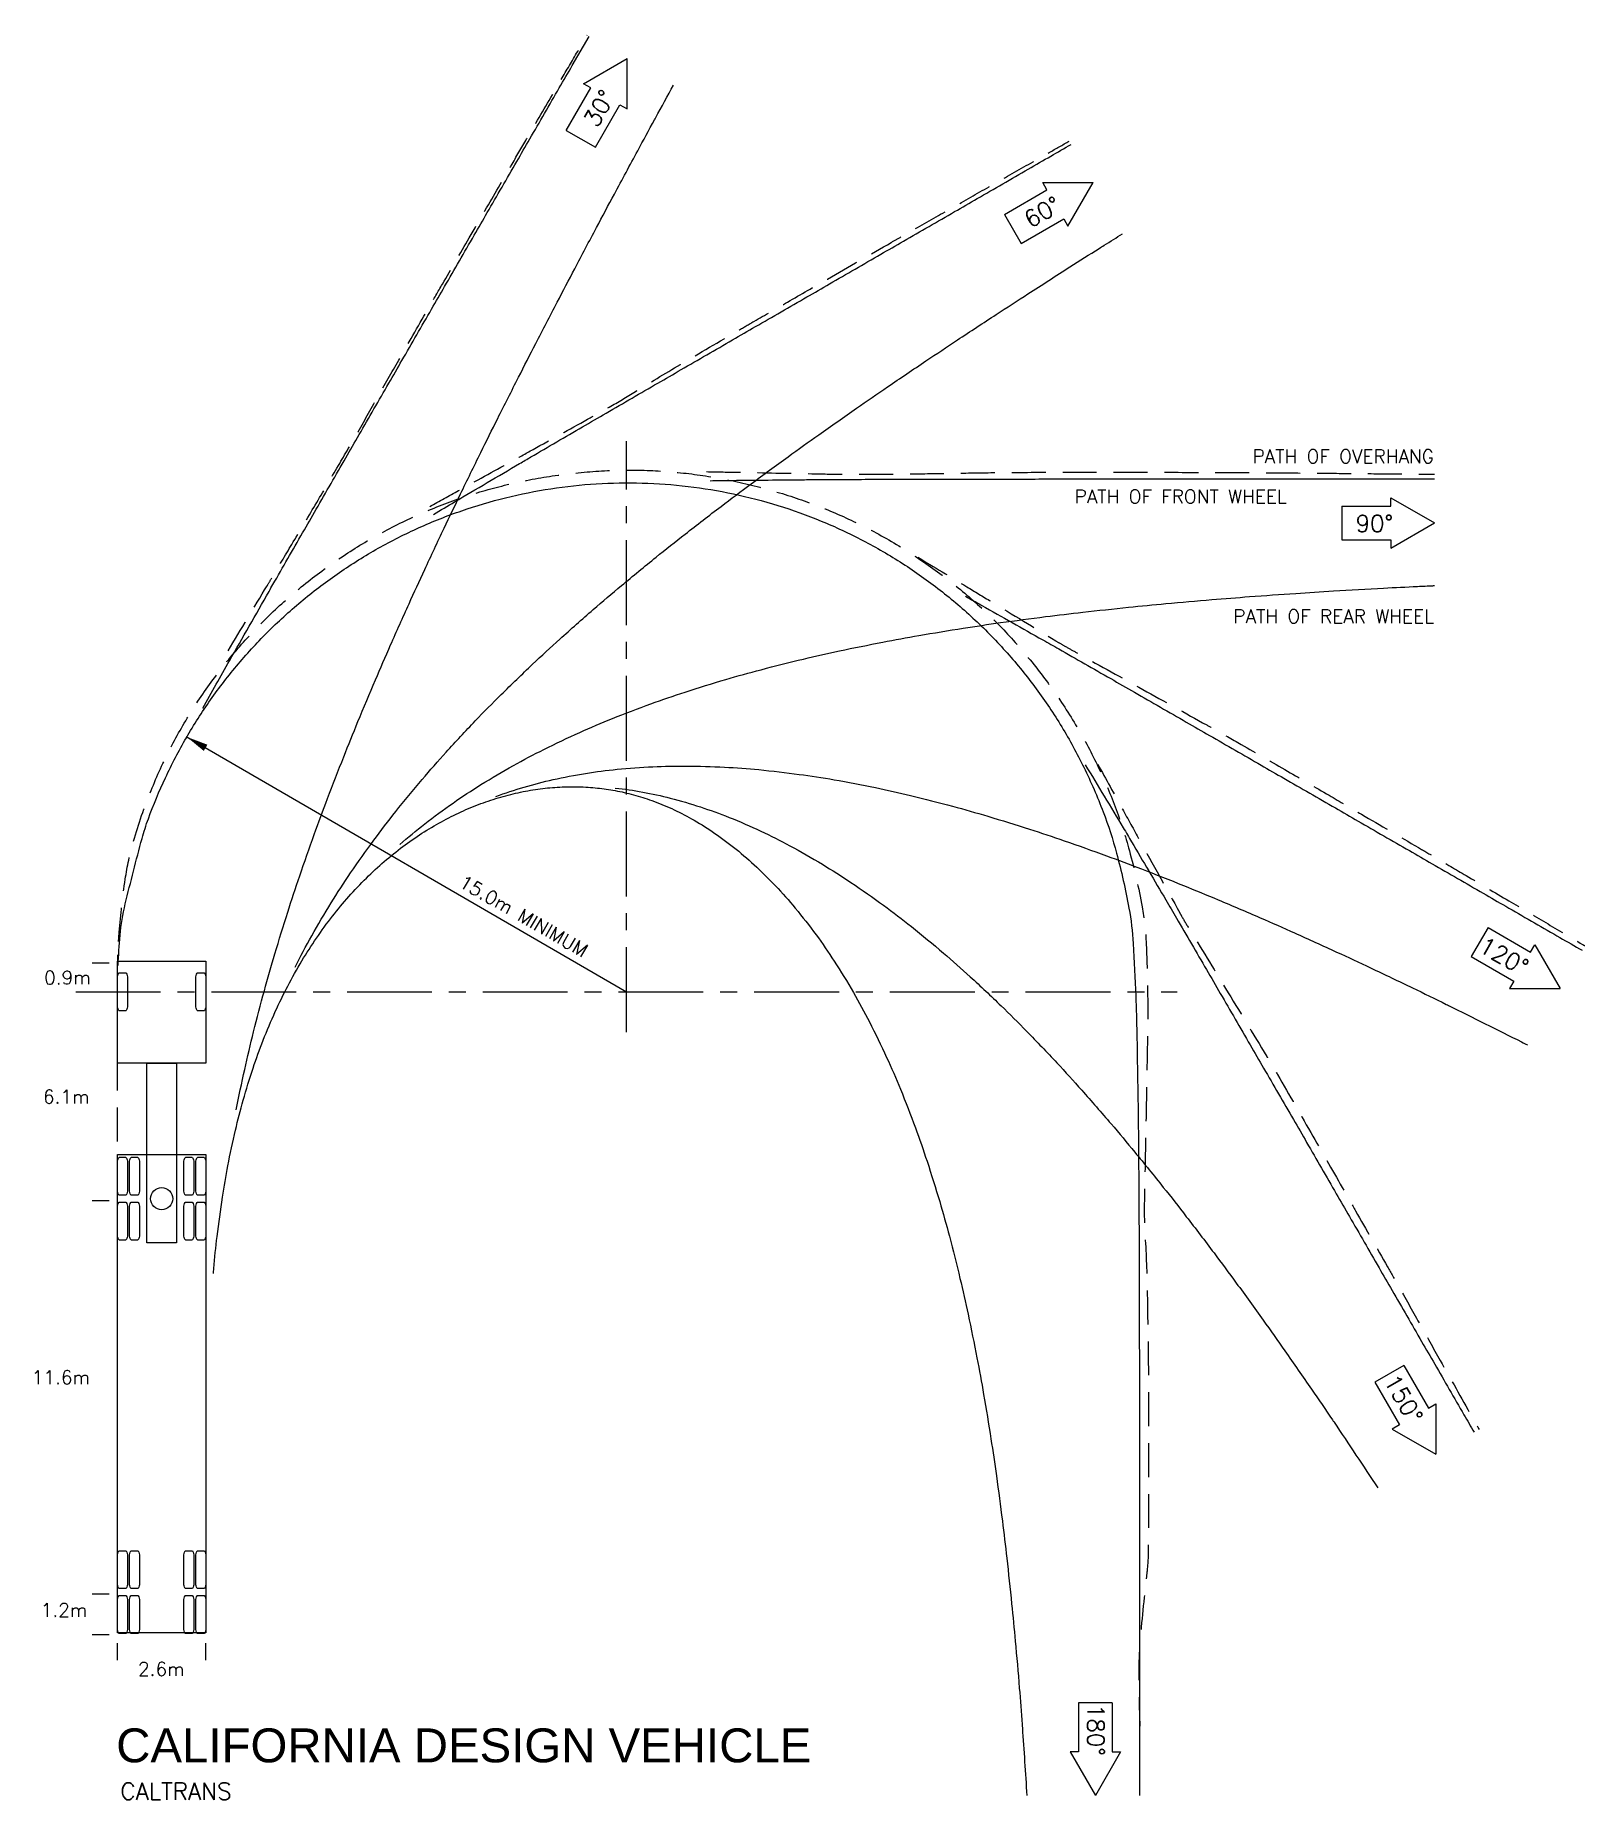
# Model space of a CAD drawing. Extents: x -17.4 to 28.2, y -23.8 to 28.2.
import ezdxf
from ezdxf.enums import TextEntityAlignment as Align

# ---------------------------------------------------------------- set-up
doc = ezdxf.new("R2010")
doc.units = 0
doc.header["$LTSCALE"] = 2
doc.header["$MEASUREMENT"] = 0
doc.linetypes.add('CENTER', pattern=[2, 1.25, -0.25, 0.25, -0.25])
doc.linetypes.add('DASHED', pattern=[0.75, 0.5, -0.25])
for name, color, linetype in [('DIMS', 1, 'CONTINUOUS'), ('OVERHANG', 2, 'DASHED'), ('TEXT', 4, 'CONTINUOUS'), ('VEHICLE', 7, 'CONTINUOUS'), ('WHEELS', 3, 'CONTINUOUS')]:
    doc.layers.add(name, color=color, linetype=linetype)
doc.styles.add('SANSSERIF', font='SAS_____.pfb', dxfattribs={"height": 2})
doc.styles.get("Standard").update_dxf_attribs({"font": 'ROMANS.shx'})

msp = doc.modelspace()

# ---------------------------------------------------------------- linework, layer by layer
at = {"layer": 'DIMS', "linetype": 'CENTER'}
for p, q in [((0, -1.186), (0, 16.239)), ((-16.233, 0), (16.233, 0))]:
    msp.add_line(p, q, dxfattribs=at)
at = {"layer": 'DIMS'}
for p, q in [((-12.976, 7.525), (0, 0)), ((-15.25, 0.84), (-15.75, 0.84)), ((-15.25, -6.16), (-15.75, -6.16)), ((-15.25, -17.76), (-15.75, -17.76)), ((-15.25, -18.96), (-15.75, -18.96)), ((-15, -19.71), (-15, -19.21)), ((-12.4, -19.71), (-12.4, -19.21))]:
    msp.add_line(p, q, dxfattribs=at)
msp.add_solid([(-12.458, 7.101), (-12.351, 7.285), (-12.958, 7.514)], dxfattribs=at)
at = {"layer": 'OVERHANG', "flags": 128}
for points in [[(-11.744, 10.052, 0.000047), (-10.592, 11.968, 0.00039), (-10.454, 12.2, 0.000651), (-9.863, 13.189, 0.000555), (-9.173, 14.352, 0.001564), (-8.489, 15.515, 0.001826), (-7.91, 16.514, 0.002215), (-7.292, 17.603, -0.00199), (-6.674, 18.691, -0.00029), (-5.805, 20.205, -0.000667), (-5.426, 20.862, -0.000189), (-4.637, 22.225, -0.000319), (-4.17, 23.029, -0.000044), (-3.37, 24.406, -0.000077), (-2.912, 25.193, -0.000041), (-2.133, 26.532, -0.000067), (-1.652, 27.357, -0.0002), (-1.16, 28.201, 0.000387)], [(-5.797, 14.309, 0.000521), (-4.946, 14.778, 0.000011), (-3.417, 15.622, 0.000026), (-2.749, 15.991, 0.000637), (-1.145, 16.88, 0.001732), (-0.556, 17.21, 0.009892), (0.216, 17.666, -0.005512), (1.594, 18.498, -0.000461), (3.308, 19.503, -0.001763), (3.758, 19.765, -0.000126), (4.751, 20.337, -0.000106), (5.931, 21.015, -0.000068), (7.809, 22.095, -0.00043), (8.105, 22.265, -0.001552), (9.195, 22.884, 0.000519), (10.285, 23.504, 0.000109), (11.374, 24.124, -0.000343), (12.464, 24.745, -0.000091), (13.052, 25.08, 0.000288)], [(-14.972, 1.483, -0.00481), (-14.952, 1.753, -0.015305), (-14.773, 3.321, -0.034981), (-14.531, 4.437, -0.025148), (-14.011, 5.936, -0.022575), (-13.436, 7.191, -0.023358), (-12.772, 8.347, -0.021948), (-11.98, 9.476, -0.022763), (-11.122, 10.491, -0.022141), (-10.161, 11.441, -0.022069), (-9.118, 12.304, -0.022046), (-7.997, 13.076, -0.022323), (-6.828, 13.736, -0.022553), (-5.592, 14.295, -0.022739), (-4.32, 14.736, -0.021863), (-3.026, 15.06, -0.021351), (-1.677, 15.275, -0.021803), (-0.298, 15.375, -0.022843), (1.021, 15.352, -0.022709), (2.334, 15.209, -0.021739), (3.687, 14.939, -0.021152), (5.006, 14.555, -0.021863), (6.244, 14.076, -0.022454), (7.438, 13.489, -0.021762), (8.611, 12.776, -0.022269), (9.716, 11.963, -0.02293), (10.714, 11.08, -0.022393), (11.624, 10.114, -0.021472), (12.481, 9.028, -0.021436), (13.241, 7.875, -0.022267), (13.872, 6.704, -0.022965), (14.408, 5.453, -0.023011), (14.826, 4.159, -0.021098), (15.204, 2.502, -0.034851), (15.319, 1.479, -0.006482), (15.363, 0.007, -0.008486), (15.363, -1.117, -0.00011), (15.333, -2.812, -0.000209), (15.317, -3.703, -0.000977), (15.282, -5.425, 0.001955), (15.266, -6.285, 0.019234), (15.289, -7.226, -0.011281), (15.352, -8.828, -0.000877), (15.38, -10.618, -0.00204), (15.388, -11.387, -0.000764), (15.39, -11.954, -0.000217), (15.394, -13.952, -0.00167), (15.392, -15.24, -0.00168), (15.381, -16.52, -0.025912), (15.343, -17.116, 0.007755), (15.144, -19.102, 0.020402), (15.105, -19.997, 0.011011), (15.137, -21.657)], [(2.361, 15.336, 0.000352), (3.347, 15.316, 0.000075), (5.465, 15.275, 0.000398), (5.862, 15.267, 0.004685), (6.714, 15.26, 0.002403), (8.374, 15.27, 0.002145), (9.716, 15.29, -0.002465), (10.884, 15.307, -0.000794), (12.558, 15.32, -0.001586), (13.396, 15.322, -0.000462), (14.61, 15.321, -0.000432), (15.908, 15.317, -0.000183), (17.807, 15.309, -0.000566), (18.421, 15.306, -0.000301), (19.628, 15.297, -0.000279), (20.933, 15.286, -0.000097), (22.189, 15.274, 0.000112), (23.445, 15.262, 0.000018), (23.822, 15.259, 0.000357)], [(8.586, 12.815, -0.000087), (10.035, 11.94, -0.000176), (10.748, 11.509, -0.001141), (12.654, 10.35, 0.008665), (12.907, 10.201, 0.001833), (13.235, 10.018, -0.000321), (15.106, 8.978, -0.000015), (16.985, 7.933, -0.00009), (17.306, 7.754, -0.002856), (18.122, 7.294, -0.001691), (19.492, 6.503, -0.000318), (20.711, 5.794, -0.000404), (21.67, 5.234, -0.00015), (23.344, 4.254, -0.0005), (23.844, 3.961, -0.000245), (24.752, 3.426, -0.000176), (26.015, 2.68, -0.00019), (27.099, 2.039, 0.000684), (28.183, 1.398, 0.000007), (28.248, 1.36, -0.000052)], [(13.894, 6.709, -0.000121), (14.621, 5.389, 0.000176), (15.121, 4.481, 0.000112), (16.31, 2.329, 0.00335), (16.35, 2.257, 0.008483), (16.571, 1.885, -0.001754), (17.662, 0.099, -0.000157), (18.876, -1.905, -0.001992), (18.971, -2.064, -0.003412), (19.193, -2.442, -0.000715), (20.236, -4.259, -0.000066), (21.159, -5.873, -0.000182), (21.495, -6.459, -0.000319), (22.435, -8.108, -0.00095), (22.749, -8.662, -0.000833), (23.369, -9.766, 0.000378), (23.99, -10.871, 0.00003), (24.919, -12.519, 0.000067), (25.134, -12.901, 0.000128)], [(-15.001, -16.415, 0.000044), (-15.001, -14.798, 0.000089), (-15, -13.99), (-15, -11.564, 0), (-15, -9.243, 0.000006), (-15, -9.137), (-15, -6.709), (-15, -4.279), (-15, -1.847, 0.000011), (-15, -0.929, -0.000007), (-15, 0.587, -0.012042), (-14.984, 1.267, -0.015305)]]:
    msp.add_lwpolyline(points, format="xyb", dxfattribs=at)
at = {"layer": 'TEXT'}
for p, q in [((-1.263, 26.774), (0.024, 27.517)), ((0.024, 26.032), (0.024, 27.517)), ((-1.773, 25.396), (-1.049, 26.651)), ((-1.049, 26.651), (-1.263, 26.774)), ((-0.915, 24.9), (-0.191, 26.155)), ((-0.191, 26.155), (0.024, 26.032)), ((-1.773, 25.396), (-0.915, 24.9)), ((11.141, 22.919), (12.396, 23.643)), ((12.272, 23.858), (13.758, 23.858)), ((12.396, 23.643), (12.272, 23.858)), ((13.015, 22.571), (13.758, 23.858)), ((11.141, 22.919), (11.636, 22.061)), ((11.636, 22.061), (12.891, 22.786)), ((12.891, 22.786), (13.015, 22.571)), ((21.086, 14.317), (22.535, 14.317)), ((21.086, 14.317), (21.086, 13.326)), ((22.535, 14.565), (23.822, 13.822)), ((22.535, 14.317), (22.535, 14.565)), ((22.535, 13.079), (23.822, 13.822)), ((21.086, 13.326), (22.535, 13.326)), ((22.535, 13.326), (22.535, 13.079)), ((25.398, 1.895), (24.902, 1.037)), ((25.398, 1.895), (26.653, 1.17)), ((26.653, 1.17), (26.777, 1.385)), ((26.777, 1.385), (27.52, 0.098)), ((24.902, 1.037), (26.157, 0.312)), ((26.157, 0.312), (26.034, 0.098)), ((26.034, 0.098), (27.52, 0.098)), ((22.921, -11.019), (22.063, -11.514)), ((22.921, -11.019), (23.646, -12.274)), ((22.063, -11.514), (22.788, -12.769)), ((23.646, -12.274), (23.86, -12.15)), ((23.86, -12.15), (23.86, -13.636)), ((22.788, -12.769), (22.573, -12.893)), ((22.573, -12.893), (23.86, -13.636)), ((14.319, -20.964), (13.328, -20.964)), ((13.328, -20.964), (13.328, -22.413)), ((14.319, -20.964), (14.319, -22.413)), ((13.081, -22.413), (13.824, -23.7)), ((13.328, -22.413), (13.081, -22.413)), ((14.567, -22.413), (13.824, -23.7)), ((14.319, -22.413), (14.567, -22.413))]:
    msp.add_line(p, q, dxfattribs=at)
at = {"layer": 'VEHICLE'}
for points in [[(-12.4, 0.9), (-12.4, -2.1), (-15, -2.1), (-15, 0.9)], [(-13.267, -2.1), (-13.267, -7.4), (-14.133, -7.4), (-14.133, -2.1)], [(-12.4, -4.8), (-12.4, -18.9), (-15, -18.9), (-15, -4.8)]]:
    msp.add_lwpolyline(points, close=True, dxfattribs=at)
for points in [[(-14.71, -0.402, -0.14), (-14.745, -0.552, -0.24), (-14.765, -0.559), (-14.944, -0.559, -0.24), (-14.964, -0.552, -0.14), (-15, -0.402), (-15, 0.402, -0.14), (-14.964, 0.552, -0.24), (-14.944, 0.559), (-14.765, 0.559, -0.24), (-14.745, 0.552, -0.14), (-14.71, 0.402)], [(-12.4, -0.402, -0.14), (-12.436, -0.552, -0.24), (-12.456, -0.559), (-12.635, -0.559, -0.24), (-12.655, -0.552, -0.14), (-12.691, -0.402), (-12.691, 0.402, -0.14), (-12.655, 0.552, -0.24), (-12.635, 0.559), (-12.456, 0.559, -0.24), (-12.436, 0.552, -0.14), (-12.4, 0.402)], [(-15, -5.037, -0.14), (-14.964, -4.887, -0.24), (-14.944, -4.881), (-14.765, -4.881, -0.24), (-14.745, -4.887, -0.14), (-14.71, -5.037), (-14.71, -5.842, -0.14), (-14.745, -5.992, -0.24), (-14.765, -5.998), (-14.944, -5.998, -0.24), (-14.964, -5.992, -0.14), (-15, -5.842)], [(-14.646, -5.037, -0.14), (-14.61, -4.887, -0.24), (-14.59, -4.881), (-14.411, -4.881, -0.24), (-14.391, -4.887, -0.14), (-14.355, -5.037), (-14.355, -5.842, -0.14), (-14.391, -5.992, -0.24), (-14.411, -5.998), (-14.59, -5.998, -0.24), (-14.61, -5.992, -0.14), (-14.646, -5.842)], [(-13.045, -5.037, -0.14), (-13.009, -4.887, -0.24), (-12.989, -4.881), (-12.81, -4.881, -0.24), (-12.79, -4.887, -0.14), (-12.754, -5.037), (-12.754, -5.842, -0.14), (-12.79, -5.992, -0.24), (-12.81, -5.998), (-12.989, -5.998, -0.24), (-13.009, -5.992, -0.14), (-13.045, -5.842)], [(-12.691, -5.037, -0.14), (-12.655, -4.887, -0.24), (-12.635, -4.881), (-12.456, -4.881, -0.24), (-12.436, -4.887, -0.14), (-12.4, -5.037), (-12.4, -5.842, -0.14), (-12.436, -5.992, -0.24), (-12.456, -5.998), (-12.635, -5.998, -0.24), (-12.655, -5.992, -0.14), (-12.691, -5.842)], [(-15, -6.358, -0.14), (-14.964, -6.208, -0.24), (-14.944, -6.202), (-14.765, -6.202, -0.24), (-14.745, -6.208, -0.14), (-14.71, -6.358), (-14.71, -7.163, -0.14), (-14.745, -7.313, -0.24), (-14.765, -7.319), (-14.944, -7.319, -0.24), (-14.964, -7.313, -0.14), (-15, -7.163)], [(-14.646, -6.358, -0.14), (-14.61, -6.208, -0.24), (-14.59, -6.202), (-14.411, -6.202, -0.24), (-14.391, -6.208, -0.14), (-14.355, -6.358), (-14.355, -7.163, -0.14), (-14.391, -7.313, -0.24), (-14.411, -7.319), (-14.59, -7.319, -0.24), (-14.61, -7.313, -0.14), (-14.646, -7.163)], [(-13.045, -6.358, -0.14), (-13.009, -6.208, -0.24), (-12.989, -6.202), (-12.81, -6.202, -0.24), (-12.79, -6.208, -0.14), (-12.754, -6.358), (-12.754, -7.163, -0.14), (-12.79, -7.313, -0.24), (-12.81, -7.319), (-12.989, -7.319, -0.24), (-13.009, -7.313, -0.14), (-13.045, -7.163)], [(-12.691, -6.358, -0.14), (-12.655, -6.208, -0.24), (-12.635, -6.202), (-12.456, -6.202, -0.24), (-12.436, -6.208, -0.14), (-12.4, -6.358), (-12.4, -7.163, -0.14), (-12.436, -7.313, -0.24), (-12.456, -7.319), (-12.635, -7.319, -0.24), (-12.655, -7.313, -0.14), (-12.691, -7.163)], [(-15, -16.637, -0.14), (-14.964, -16.487, -0.24), (-14.944, -16.481), (-14.765, -16.481, -0.24), (-14.745, -16.487, -0.14), (-14.71, -16.637), (-14.71, -17.442, -0.14), (-14.745, -17.592, -0.24), (-14.765, -17.598), (-14.944, -17.598, -0.24), (-14.964, -17.592, -0.14), (-15, -17.442)], [(-14.646, -16.637, -0.14), (-14.61, -16.487, -0.24), (-14.59, -16.481), (-14.411, -16.481, -0.24), (-14.391, -16.487, -0.14), (-14.355, -16.637), (-14.355, -17.442, -0.14), (-14.391, -17.592, -0.24), (-14.411, -17.598), (-14.59, -17.598, -0.24), (-14.61, -17.592, -0.14), (-14.646, -17.442)], [(-13.045, -16.637, -0.14), (-13.009, -16.487, -0.24), (-12.989, -16.481), (-12.81, -16.481, -0.24), (-12.79, -16.487, -0.14), (-12.754, -16.637), (-12.754, -17.442, -0.14), (-12.79, -17.592, -0.24), (-12.81, -17.598), (-12.989, -17.598, -0.24), (-13.009, -17.592, -0.14), (-13.045, -17.442)], [(-12.691, -16.637, -0.14), (-12.655, -16.487, -0.24), (-12.635, -16.481), (-12.456, -16.481, -0.24), (-12.436, -16.487, -0.14), (-12.4, -16.637), (-12.4, -17.442, -0.14), (-12.436, -17.592, -0.24), (-12.456, -17.598), (-12.635, -17.598, -0.24), (-12.655, -17.592, -0.14), (-12.691, -17.442)], [(-15, -17.958, -0.14), (-14.964, -17.808, -0.24), (-14.944, -17.802), (-14.765, -17.802, -0.24), (-14.745, -17.808, -0.14), (-14.71, -17.958), (-14.71, -18.763, -0.14), (-14.745, -18.913, -0.24), (-14.765, -18.919), (-14.944, -18.919, -0.24), (-14.964, -18.913, -0.14), (-15, -18.763)], [(-14.646, -17.958, -0.14), (-14.61, -17.808, -0.24), (-14.59, -17.802), (-14.411, -17.802, -0.24), (-14.391, -17.808, -0.14), (-14.355, -17.958), (-14.355, -18.763, -0.14), (-14.391, -18.913, -0.24), (-14.411, -18.919), (-14.59, -18.919, -0.24), (-14.61, -18.913, -0.14), (-14.646, -18.763)], [(-13.045, -17.958, -0.14), (-13.009, -17.808, -0.24), (-12.989, -17.802), (-12.81, -17.802, -0.24), (-12.79, -17.808, -0.14), (-12.754, -17.958), (-12.754, -18.763, -0.14), (-12.79, -18.913, -0.24), (-12.81, -18.919), (-12.989, -18.919, -0.24), (-13.009, -18.913, -0.14), (-13.045, -18.763)], [(-12.691, -17.958, -0.14), (-12.655, -17.808, -0.24), (-12.635, -17.802), (-12.456, -17.802, -0.24), (-12.436, -17.808, -0.14), (-12.4, -17.958), (-12.4, -18.763, -0.14), (-12.436, -18.913, -0.24), (-12.456, -18.919), (-12.635, -18.919, -0.24), (-12.655, -18.913, -0.14), (-12.691, -18.763)]]:
    msp.add_lwpolyline(points, format="xyb", close=True, dxfattribs=at)
msp.add_circle((-13.7, -6.1), 0.325, dxfattribs=at)
at = {"layer": 'WHEELS', "flags": 128}
for points in [[(-12.486, 8.366, -0.0003), (-12.094, 9.065, -0.001556), (-11.7, 9.762, -0.000061), (-10.535, 11.806, -0.000618), (-10.419, 12.008, -0.000128), (-9.544, 13.534, -0.000281), (-9.145, 14.226, -0.000056), (-8.27, 15.746, -0.000126), (-7.878, 16.427, -0.000025), (-7.005, 17.941, -0.000056), (-6.616, 18.615, -0.000011), (-5.744, 20.126, -0.000025), (-5.358, 20.796, -0.000005), (-4.487, 22.304, -0.000011), (-4.102, 22.972, -0.000002), (-3.232, 24.478, -0.000005), (-2.848, 25.144, -0.000001), (-1.978, 26.65, -0.000002), (-1.595, 27.314, 0), (-1.102, 28.167, -0.000001)], [(-11.503, -3.485, -0.006099), (-11.253, -2.294, -0.006474), (-10.989, -1.179, -0.005352), (-10.673, 0.032, -0.005911), (-10.361, 1.122, -0.004605), (-9.984, 2.344, -0.005226), (-9.631, 3.414, -0.003905), (-9.2, 4.642, -0.00452), (-8.81, 5.697, -0.003275), (-8.333, 6.927, -0.003856), (-7.913, 7.967, -0.002717), (-7.397, 9.198, -0.003242), (-6.952, 10.225, -0.002223), (-6.409, 11.44, -0.002672), (-5.947, 12.447, -0.001862), (-5.375, 13.667, -0.002235), (-4.889, 14.68, -0.001525), (-4.294, 15.898, -0.001845), (-3.795, 16.902, -0.001242), (-3.18, 18.119, -0.001514), (-2.671, 19.115, -0.001012), (-2.042, 20.33, -0.001238), (-1.523, 21.32, -0.000823), (-0.882, 22.532, -0.001009), (-0.355, 23.518, -0.000668), (0.334, 24.798, -0.000937), (0.828, 25.71, -0.000427), (0.863, 25.774, -0.000006), (1.386, 26.731, -0.000752)], [(-5.686, 14.075, -0.002326), (-5.063, 14.447, -0.000167), (-3.147, 15.576, -0.000966), (-2.816, 15.769, -0.000205), (-1.295, 16.657, -0.000444), (-0.593, 17.064, -0.00009), (0.927, 17.946, -0.000201), (1.612, 18.343, -0.00004), (3.128, 19.22, -0.00009), (3.805, 19.611, -0.000018), (5.317, 20.485, -0.00004), (5.989, 20.873, -0.000008), (7.498, 21.745, -0.000018), (8.167, 22.131, -0.000003), (9.675, 23.001, -0.000008), (10.341, 23.386, -0.000002), (11.847, 24.256, -0.000003), (12.512, 24.64, -0.000001), (13.108, 24.984, -0.000002)], [(-9.769, 0.727, -0.011806), (-9.277, 1.65, -0.010235), (-8.703, 2.62, -0.010947), (-8.129, 3.504, -0.00887), (-7.448, 4.466, -0.009798), (-6.8, 5.312, -0.007552), (-6.024, 6.256, -0.008554), (-5.313, 7.066, -0.006348), (-4.456, 7.986, -0.007334), (-3.692, 8.762, -0.005285), (-2.767, 9.656, -0.006213), (-1.962, 10.398, -0.004359), (-0.98, 11.267, -0.005196), (-0.143, 11.979, -0.003553), (0.873, 12.813, -0.004267), (1.73, 13.494, -0.002965), (2.788, 14.31, -0.003557), (3.678, 14.979, -0.002419), (4.766, 15.776, -0.002928), (5.672, 16.425, -0.001963), (6.784, 17.205, -0.002395), (7.7, 17.836, -0.001596), (8.83, 18.601, -0.001954), (9.758, 19.219, -0.001295), (10.902, 19.971, -0.00159), (11.837, 20.578, -0.00105), (13.074, 21.372, -0.001515), (13.934, 21.918, -0.000627), (14.081, 22.01, -0.000013), (14.627, 22.352, -0.001044)], [(2.468, 15.069, -0.002415), (3.107, 15.079, -0.000226), (5.247, 15.099, -0.001026), (5.717, 15.103, -0.000218), (7.479, 15.111, -0.000473), (8.292, 15.113, -0.000097), (10.05, 15.117, -0.000214), (10.843, 15.118, -0.000043), (12.595, 15.119, -0.000096), (13.377, 15.12, -0.000019), (15.124, 15.121, -0.000043), (15.9, 15.121, -0.000008), (17.644, 15.121, -0.000019), (18.416, 15.121, -0.000004), (20.157, 15.121, -0.000008), (20.926, 15.121, -0.000002), (22.666, 15.122, -0.000004), (23.434, 15.122, -0.000001), (23.822, 15.122, -0.000002)], [(-14.984, 0.775, -0.011984), (-14.925, 1.666, -0.037157), (-14.773, 2.589, -0.006568), (-14.277, 4.521, -0.02157), (-14.093, 5.1, -0.021958), (-13.588, 6.312, -0.021649), (-12.972, 7.491, -0.022198), (-12.258, 8.606, -0.021875), (-11.437, 9.669, -0.022356), (-10.531, 10.649, -0.022094), (-9.531, 11.554, -0.022464), (-8.461, 12.362, -0.02227), (-7.314, 13.077, -0.02254), (-6.113, 13.684, -0.0224), (-4.854, 14.183, -0.022593), (-3.561, 14.566, -0.022494), (-2.232, 14.832, -0.022631), (-0.889, 14.977, -0.022561), (0.467, 15, -0.022657), (1.816, 14.901, -0.022608), (3.154, 14.68, -0.022675), (4.464, 14.339, -0.022641), (5.74, 13.88, -0.022688), (6.969, 13.309, -0.022664), (8.141, 12.627, -0.022696), (9.247, 11.843, -0.02268), (10.277, 10.961, -0.022703), (11.223, 9.99, -0.022691), (12.078, 8.936, -0.022707), (12.833, 7.81, -0.022699), (13.483, 6.62, -0.02271), (14.054, 5.303, -0.025503), (14.447, 4.087, -0.019913), (14.812, 2.47, -0.031283), (14.938, 1.421, -0.004127), (15.013, -0.128, -0.00571), (15.046, -1.248, -0.000351), (15.084, -3.477, -0.001878), (15.089, -3.893, -0.000311), (15.104, -5.793, -0.000845), (15.108, -6.493, -0.000177), (15.115, -8.254, -0.000387), (15.117, -9.061, -0.000078), (15.12, -10.817, -0.000174), (15.121, -11.607, -0.000035), (15.122, -13.357, -0.000078), (15.122, -14.137, -0.000015), (15.123, -15.883, -0.000035), (15.123, -16.658, -0.000007), (15.123, -18.401, -0.000015), (15.124, -19.172, -0.000003), (15.124, -20.914, -0.000007), (15.124, -21.682, -0.000002), (15.124, -23.7, -0.000003)], [(-6.679, 4.341, -0.014941), (-5.947, 4.948, -0.012979), (-5.11, 5.565, -0.013708), (-4.287, 6.107, -0.011175), (-3.331, 6.671, -0.012203), (-2.432, 7.146, -0.009458), (-1.374, 7.647, -0.010618), (-0.415, 8.055, -0.007908), (0.724, 8.491, -0.00908), (1.729, 8.836, -0.006554), (2.932, 9.209, -0.007674), (3.969, 9.497, -0.005386), (5.221, 9.811, -0.006404), (6.28, 10.05, -0.004376), (7.555, 10.309, -0.005249), (8.622, 10.504, -0.003642), (9.93, 10.72, -0.004368), (11.024, 10.883, -0.002965), (12.354, 11.06, -0.003589), (13.454, 11.192, -0.002402), (14.8, 11.337, -0.002932), (15.903, 11.445, -0.00195), (17.259, 11.563, -0.002389), (18.367, 11.65, -0.001581), (19.73, 11.747, -0.001942), (20.84, 11.817, -0.001281), (22.322, 11.902, -0.0019), (23.321, 11.952, -0.000712), (23.769, 11.973, -0.000004), (23.822, 11.975, -0.001049)], [(9.993, 11.661, -0.002277), (10.476, 11.392, -0.00026), (12.271, 10.377, -0.000984), (12.746, 10.108, -0.000209), (14.275, 9.234, -0.000453), (14.979, 8.83, -0.000092), (16.503, 7.954, -0.000205), (17.19, 7.559, -0.000041), (18.707, 6.684, -0.000091), (19.384, 6.294, -0.000018), (20.898, 5.421, -0.000041), (21.569, 5.033, -0.000008), (23.079, 4.162, -0.000018), (23.748, 3.776, -0.000004), (25.256, 2.906, -0.000008), (25.922, 2.521, -0.000002), (27.429, 1.651, -0.000004), (28.094, 1.267, -0.000001), (28.17, 1.224, -0.000002)], [(-3.848, 5.759, -0.016856), (-3.013, 6.036, -0.016801), (-2.159, 6.256, -0.014807), (-1.204, 6.439, -0.01538), (-0.276, 6.56, -0.012695), (0.779, 6.637, -0.013684), (1.761, 6.656, -0.010701), (2.892, 6.624, -0.011903), (3.906, 6.549, -0.008914), (5.09, 6.411, -0.010173), (6.122, 6.252, -0.007366), (7.34, 6.019, -0.00859), (8.377, 5.786, -0.006037), (9.615, 5.47, -0.007162), (10.65, 5.177, -0.004896), (11.883, 4.795, -0.005865), (12.906, 4.454, -0.004067), (14.149, 4.011, -0.004875), (15.179, 3.624, -0.003306), (16.423, 3.133, -0.004002), (17.444, 2.712, -0.002676), (18.685, 2.182, -0.003266), (19.697, 1.735, -0.00217), (20.933, 1.172, -0.002659), (21.938, 0.704, -0.001758), (23.175, 0.114, -0.002179), (24.169, -0.371, -0.001404), (24.234, -0.403, -0.000042), (26.389, -1.479, -0.000682), (26.56, -1.565, -0.001385)], [(13.526, 6.692, -0.000464), (14.646, 4.834, -0.002093), (14.892, 4.42, -0.000286), (15.901, 2.708, -0.000921), (16.213, 2.175, -0.000194), (17.1, 0.654, -0.000423), (17.506, -0.046, -0.000086), (18.387, -1.566, -0.000191), (18.784, -2.251, -0.000038), (19.661, -3.766, -0.000085), (20.052, -4.443, -0.000017), (20.925, -5.955, -0.000038), (21.313, -6.626, -0.000007), (22.185, -8.136, -0.000017), (22.571, -8.804, -0.000003), (23.442, -10.312, -0.000007), (23.826, -10.978, -0.000001), (24.689, -12.472, -0.000003), (24.986, -12.986, -0.000001)], [(-12.176, -8.304, -0.000544), (-12.164, -8.162, -0.008753), (-12.065, -7.213, -0.007149), (-11.907, -6.054, -0.010505), (-11.748, -5.128, -0.009217), (-11.524, -4.08, -0.012016), (-11.296, -3.198, -0.011064), (-11.005, -2.252, -0.013317), (-10.707, -1.43, -0.012676), (-10.35, -0.584, -0.014434), (-9.984, 0.166, -0.014065), (-9.566, 0.912, -0.015393), (-9.137, 1.581, -0.015251), (-8.665, 2.228, -0.016218), (-8.182, 2.807, -0.01626), (-7.665, 3.353, -0.01693), (-7.139, 3.839, -0.017117), (-6.587, 4.283, -0.017546), (-6.028, 4.672, -0.017844), (-5.453, 5.014, -0.01808), (-4.875, 5.305, -0.018463), (-4.289, 5.547, -0.018546), (-3.703, 5.741, -0.01899), (-3.118, 5.886, -0.018953), (-2.539, 5.984, -0.019377), (-1.966, 6.036, -0.019375), (-1.409, 6.043, -0.019484), (-0.856, 6.008, -0.020231), (-0.334, 5.932, -0.019213), (0.207, 5.809, -0.022108), (0.749, 5.639, -0.019826), (1.334, 5.399, -0.02139), (1.92, 5.1, -0.019592), (2.53, 4.723, -0.019307), (3.153, 4.267, -0.018575), (3.763, 3.746, -0.016855), (4.396, 3.123, -0.017036), (4.979, 2.465, -0.014362), (5.59, 1.681, -0.015185), (6.124, 0.906, -0.012039), (6.691, -0.021, -0.013221), (7.163, -0.889, -0.009982), (7.67, -1.933, -0.01132), (8.077, -2.872, -0.008195), (8.518, -4.007, -0.009532), (8.862, -4.997, -0.006644), (9.234, -6.188, -0.007852), (9.519, -7.205, -0.005522), (9.833, -8.453, -0.006555), (10.072, -9.51, -0.004493), (10.333, -10.796, -0.0054), (10.53, -11.87, -0.003639), (10.745, -13.184, -0.004418), (10.905, -14.269, -0.002953), (11.082, -15.602, -0.003603), (11.212, -16.696, -0.002393), (11.356, -18.042, -0.002931), (11.462, -19.143, -0.001937), (11.582, -20.528, -0.002498), (11.665, -21.603, -0.001449), (11.672, -21.701, -0.00005), (11.805, -23.7, -0.002756)], [(-0.327, 6.006, -0.018325), (0.48, 5.889, -0.017916), (1.294, 5.71, -0.016049), (2.179, 5.451, -0.016414), (3.026, 5.143, -0.013716), (3.962, 4.737, -0.014619), (4.817, 4.307, -0.011527), (5.776, 3.76, -0.012725), (6.619, 3.223, -0.009578), (7.579, 2.549, -0.010896), (8.399, 1.923, -0.007877), (9.345, 1.142, -0.009179), (10.134, 0.445, -0.006395), (11.046, -0.415, -0.007565), (11.798, -1.163, -0.00532), (12.689, -2.097, -0.006319), (13.421, -2.901, -0.004333), (14.285, -3.892, -0.005208), (14.988, -4.73, -0.003512), (15.827, -5.766, -0.004264), (16.505, -6.631, -0.002851), (17.321, -7.701, -0.003479), (17.978, -8.587, -0.002312), (18.773, -9.684, -0.002831), (19.412, -10.587, -0.001872), (20.198, -11.719, -0.002361), (20.813, -12.621, -0.001454), (20.86, -12.691, -0.000049), (22.149, -14.624, -0.002836)]]:
    msp.add_lwpolyline(points, format="xyb", dxfattribs=at)

# ---------------------------------------------------------------- texts
at = {"layer": 'TEXT'}
for s, height, rotation, p in [('30%%d', 0.4953, 60, (-0.862, 25.447)), ('60%%d', 0.4953, 30, (11.91, 22.501)), ('15.0m MINIMUM', 0.4, 330, (-4.972, 3.121)), ('120%%d', 0.4953, 330, (25.081, 1.216)), ('150%%d', 0.4953, 300, (22.311, -11.465)), ('180%%d', 0.4953, 270, (13.592, -21))]:
    msp.add_text(s, height=height, rotation=rotation, dxfattribs=at).set_placement(p)
for s, p in [('PATH OF OVERHANG', (23.805, 15.587)), ('PATH OF FRONT WHEEL', (19.468, 14.403)), ('PATH OF REAR WHEEL', (23.805, 10.872)), ('0.9m', (-15.793, 0.22)), ('6.1m', (-15.826, -3.291)), ('11.6m', (-15.814, -11.567)), ('1.2m', (-15.893, -18.43)), ('2.6m', (-13.026, -20.17))]:
    msp.add_text(s, height=0.4, dxfattribs=at).set_placement(p, align=Align.RIGHT)
for s, height, p in [('90%%d', 0.4953, (21.498, 13.559)), ('CALTRANS', 0.5, (-14.916, -23.821))]:
    msp.add_text(s, height=height, dxfattribs=at).set_placement(p)
at = {"layer": 'TEXT', "style": 'SANSSERIF'}
msp.add_text('CALIFORNIA DESIGN VEHICLE', height=1, dxfattribs=at).set_placement((-15.04, -22.719))

doc.saveas('drawing.dxf')
